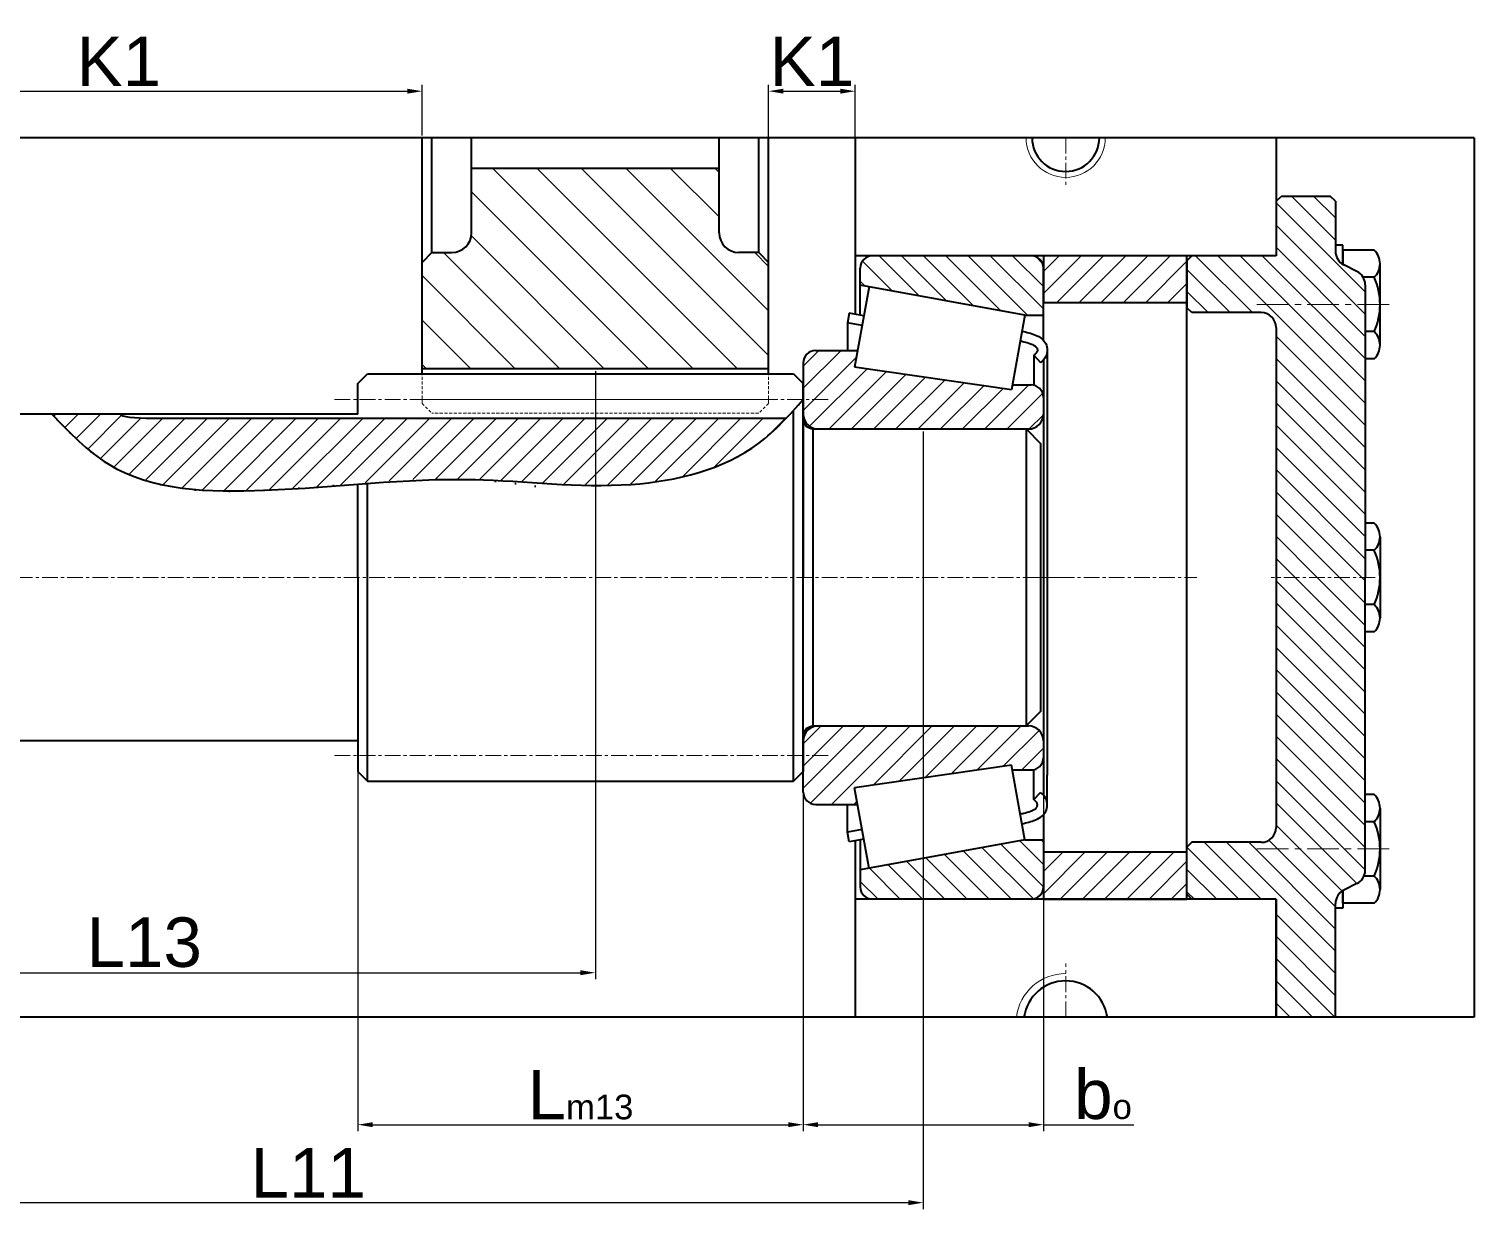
# Model space of a CAD drawing. Header units: millimetres. Extents: x -11382 to 23553, y -372 to 10786.
# Drawn here: x 10972.2 to 11264.1, y 3118.6 to 3357.1 of the extents above; entities that cross this region are included whole.
import ezdxf

# ---------------------------------------------------------------- set-up
doc = ezdxf.new("R2010")
doc.units = ezdxf.units.MM
doc.header["$LTSCALE"] = 0.2
doc.header["$PDMODE"] = 3
doc.linetypes.add('CENTER', pattern=[50.8, 31.75, -6.35, 6.35, -6.35])
doc.linetypes.add('HIDDEN', pattern=[9.525, 6.35, -3.175])
for name, color, linetype, lineweight in [('đường bao thấy', 7, 'Continuous', 40), ('đường kích thước', 90, 'Continuous', 15), ('đường mặt cắt', 160, 'Continuous', 15), ('đường nét khuất', 4, 'HIDDEN', 15), ('đường nét mảnh', 220, 'Continuous', 15), ('đường nét tâm', 137, 'CENTER', 15)]:
    doc.layers.add(name, color=color, linetype=linetype, lineweight=lineweight)
doc.styles.add('nhat5', font='arial.ttf', dxfattribs={"height": 10})
doc.dimstyles.new('NHAT5', dxfattribs={"dimtxt": 2.5, "dimasz": 3, "dimexe": 1.3, "dimexo": 0.5, "dimgap": 1, "dimtad": 1, "dimtoh": 1, "dimzin": 9, "dimtxsty": 'nhat5', "dimcen": 0.09, "dimadec": 0, "dimazin": 2, "dimtfac": 1, "dimtmove": 0, "dimatfit": 3, "dimfxl": 10, "dimarcsym": 0})
pattern_1 = [(135, (2517.2205, -2550.0542), (2.245064, 2.245064), [])]
pattern_2 = [(45, (5166.543, -2583.3003), (2.245064, -2.245064), [])]
pattern_3 = [(135, (5166.543, -2583.3003), (2.245064, 2.245064), [])]
pattern_4 = [(45, (11191.5928, 3246.2274), (-2.24506, 2.24506), [])]
pattern_5 = [(135, (15415.2986, 1245.548), (2.245064, 2.245064), [])]

# ---------------------------------------------------------------- blocks, each defined once
blk = doc.blocks.new('trục 1')
at = {"layer": 'đường bao thấy', "ltscale": 0.5}
h = blk.add_hatch(dxfattribs=at)
h.set_pattern_fill('ANGLE', color=256, style=0)
h.set_pattern_definition([(180, (2517.2205, -2550.054), (0, 6.985), [5.08, -1.905]), (90, (2517.2205, -2550.054), (6.985, 4e-16), [5.08, -1.905])])
edge = h.paths.add_edge_path(flags=17)
edge.add_spline(control_points=[(196.37, 29.51), (195.55, 28.69), (194.71, 27.88), (193.86, 27.11)], knot_values=[4.77329, 4.77329, 4.77329, 4.77329, 8.206278, 8.206278, 8.206278, 8.206278], degree=3, periodic=0)
edge.add_spline(control_points=[(193.86, 27.11), (192.94, 26.28), (192, 25.48), (191.03, 24.73)], knot_values=[8.206278, 8.206278, 8.206278, 8.206278, 11.933225, 11.933225, 11.933225, 11.933225], degree=3, periodic=0)
edge.add_spline(control_points=[(191.03, 24.73), (190.51, 24.34), (189.98, 23.96), (189.45, 23.59)], knot_values=[11.933225, 11.933225, 11.933225, 11.933225, 13.917383, 13.917383, 13.917383, 13.917383], degree=3, periodic=0)
edge.add_spline(control_points=[(189.45, 23.59), (189.11, 23.36), (188.43, 22.92), (187.73, 22.51), (187.38, 22.32)], knot_values=[13.917383, 13.917383, 13.917383, 13.917383, 15.171659, 16.41255, 16.41255, 16.41255, 16.41255], degree=3, periodic=0)
edge.add_spline(control_points=[(187.38, 22.32), (186.74, 21.96), (186.1, 21.63), (185.44, 21.32)], knot_values=[16.41255, 16.41255, 16.41255, 16.41255, 18.656574, 18.656574, 18.656574, 18.656574], degree=3, periodic=0)
edge.add_spline(control_points=[(185.44, 21.32), (184.84, 21.04), (184.24, 20.78), (183.63, 20.54)], knot_values=[18.656574, 18.656574, 18.656574, 18.656574, 20.67085, 20.67085, 20.67085, 20.67085], degree=3, periodic=0)
edge.add_spline(control_points=[(183.63, 20.54), (182.81, 20.21), (181.97, 19.92), (181.11, 19.65)], knot_values=[20.67085, 20.67085, 20.67085, 20.67085, 23.393174, 23.393174, 23.393174, 23.393174], degree=3, periodic=0)
edge.add_spline(control_points=[(181.11, 19.65), (180.17, 19.36), (179.2, 19.1), (178.22, 18.87)], knot_values=[23.393174, 23.393174, 23.393174, 23.393174, 26.413458, 26.413458, 26.413458, 26.413458], degree=3, periodic=0)
edge.add_spline(control_points=[(178.22, 18.87), (177.33, 18.67), (176.42, 18.49), (175.51, 18.33)], knot_values=[26.413458, 26.413458, 26.413458, 26.413458, 29.168668, 29.168668, 29.168668, 29.168668], degree=3, periodic=0)
edge.add_spline(control_points=[(175.51, 18.33), (174.29, 18.12), (173.06, 17.96), (171.82, 17.83)], knot_values=[29.168668, 29.168668, 29.168668, 29.168668, 32.825091, 32.825091, 32.825091, 32.825091], degree=3, periodic=0)
edge.add_spline(control_points=[(171.82, 17.83), (169.61, 17.61), (167.37, 17.49), (165.11, 17.46)], knot_values=[32.825091, 32.825091, 32.825091, 32.825091, 39.301103, 39.301103, 39.301103, 39.301103], degree=3, periodic=0)
edge.add_spline(control_points=[(165.11, 17.46), (162.34, 17.42), (159.54, 17.49), (156.76, 17.62), (156.75, 17.63)], knot_values=[39.301103, 39.301103, 39.301103, 39.301103, 47.238829, 47.284361, 47.284361, 47.284361, 47.284361], degree=3, periodic=0)
edge.add_spline(control_points=[(156.75, 17.63), (153.36, 17.79), (150.01, 18.03), (146.7, 18.29)], knot_values=[47.284361, 47.284361, 47.284361, 47.284361, 57.030955, 57.030955, 57.030955, 57.030955], degree=3, periodic=0)
edge.add_spline(control_points=[(146.7, 18.29), (143.77, 18.53), (140.87, 18.79), (138, 19.03)], knot_values=[57.030955, 57.030955, 57.030955, 57.030955, 65.650211, 65.650211, 65.650211, 65.650211], degree=3, periodic=0)
edge.add_spline(control_points=[(199.76, 33), (196.19, 29.26), (185.05, 17.62), (161.28, 16.9), (144.14, 18.52), (138, 19.03)], knot_values=[0, 0, 0, 0, 15.171659, 47.238829, 65.650211, 65.650211, 65.650211, 65.650211], degree=3, periodic=0)
edge.add_spline(control_points=[(199.76, 33), (198.64, 31.82), (197.51, 30.65), (196.37, 29.51)], knot_values=[0, 0, 0, 0, 4.77329, 4.77329, 4.77329, 4.77329], degree=3, periodic=0)
h = blk.add_hatch(dxfattribs=at)
h.set_pattern_fill('ANSI31', color=256, style=0)
h.set_pattern_definition(pattern_1)
edge = h.paths.add_edge_path(flags=16)
edge.add_spline(control_points=[(96.01, 17.49), (92.56, 16.92), (89.09, 16.33), (85.55, 15.8)], knot_values=[108.721321, 108.721321, 108.721321, 108.721321, 119.32364, 119.32364, 119.32364, 119.32364], degree=3, periodic=0)
edge.add_spline(control_points=[(96.01, 17.49), (92.56, 16.92), (89.09, 16.33), (85.55, 15.8)], knot_values=[108.721321, 108.721321, 108.721321, 108.721321, 119.32364, 119.32364, 119.32364, 119.32364], degree=3, periodic=0)
edge = h.paths.add_edge_path(flags=17)
edge.add_spline(control_points=[(101.62, 18.38), (99.76, 18.1), (97.89, 17.79), (96.01, 17.49)], knot_values=[102.935286, 102.935286, 102.935286, 102.935286, 108.721321, 108.721321, 108.721321, 108.721321], degree=3, periodic=0)
edge.add_spline(control_points=[(101.62, 18.38), (99.76, 18.1), (97.89, 17.79), (96.01, 17.49)], knot_values=[102.935286, 102.935286, 102.935286, 102.935286, 108.721321, 108.721321, 108.721321, 108.721321], degree=3, periodic=0)
edge = h.paths.add_edge_path(flags=16)
edge.add_spline(control_points=[(103.82, 18.7), (103.09, 18.59), (102.36, 18.49), (101.62, 18.38)], knot_values=[100.665032, 100.665032, 100.665032, 100.665032, 102.935286, 102.935286, 102.935286, 102.935286], degree=3, periodic=0)
edge.add_spline(control_points=[(115.72, 19.85), (115.33, 19.83), (110.62, 19.61), (105.94, 19.03), (101.62, 18.38)], knot_values=[88.323733, 88.323733, 88.323733, 88.323733, 89.54212, 102.935286, 102.935286, 102.935286, 102.935286], degree=3, periodic=0)
edge.add_spline(control_points=[(115.72, 19.85), (115.33, 19.83), (111.35, 19.64), (107.4, 19.2), (103.82, 18.7)], knot_values=[88.323733, 88.323733, 88.323733, 88.323733, 89.54212, 100.665032, 100.665032, 100.665032, 100.665032], degree=3, periodic=0)
edge = h.paths.add_edge_path(flags=0)
edge.add_spline(control_points=[(103.82, 18.7), (103.09, 18.59), (102.36, 18.49), (101.62, 18.38)], knot_values=[100.665032, 100.665032, 100.665032, 100.665032, 102.935286, 102.935286, 102.935286, 102.935286], degree=3, periodic=0)
edge.add_spline(control_points=[(103.82, 18.7), (103.09, 18.59), (102.36, 18.49), (101.62, 18.38)], knot_values=[100.665032, 100.665032, 100.665032, 100.665032, 102.935286, 102.935286, 102.935286, 102.935286], degree=3, periodic=0)
edge = h.paths.add_edge_path(flags=0)
edge.add_spline(control_points=[(115.72, 19.85), (115.33, 19.83), (110.62, 19.61), (105.94, 19.03), (101.62, 18.38)], knot_values=[88.323733, 88.323733, 88.323733, 88.323733, 89.54212, 102.935286, 102.935286, 102.935286, 102.935286], degree=3, periodic=0)
edge.add_spline(control_points=[(115.72, 19.85), (115.33, 19.83), (110.62, 19.61), (105.94, 19.03), (101.62, 18.38)], knot_values=[88.323733, 88.323733, 88.323733, 88.323733, 89.54212, 102.935286, 102.935286, 102.935286, 102.935286], degree=3, periodic=0)
h = blk.add_hatch(dxfattribs=at)
h.set_pattern_fill('ANSI31', color=256, style=0)
h.set_pattern_definition(pattern_1)
edge = h.paths.add_edge_path(flags=16)
edge.add_spline(control_points=[(131.47, 19.52), (130.75, 19.57), (130.04, 19.62), (129.33, 19.66)], knot_values=[72.217375, 72.217375, 72.217375, 72.217375, 74.386094, 74.386094, 74.386094, 74.386094], degree=3, periodic=0)
edge.add_spline(control_points=[(129.33, 19.66), (130.04, 19.62), (130.75, 19.57), (131.47, 19.52)], knot_values=[72.217375, 72.217375, 72.217375, 72.217375, 74.386094, 74.386094, 74.386094, 74.386094], degree=3, periodic=0)
edge = h.paths.add_edge_path(flags=16)
edge.add_spline(control_points=[(136.54, 19.15), (134.84, 19.28), (133.15, 19.41), (131.47, 19.52)], knot_values=[67.110402, 67.110402, 67.110402, 67.110402, 72.217375, 72.217375, 72.217375, 72.217375], degree=3, periodic=0)
edge.add_spline(control_points=[(136.54, 19.15), (134.84, 19.28), (133.15, 19.41), (131.47, 19.52)], knot_values=[67.110402, 67.110402, 67.110402, 67.110402, 72.217375, 72.217375, 72.217375, 72.217375], degree=3, periodic=0)
edge = h.paths.add_edge_path(flags=16)
edge.add_spline(control_points=[(103.82, 18.7), (103.09, 18.59), (102.36, 18.49), (101.62, 18.38)], knot_values=[100.665032, 100.665032, 100.665032, 100.665032, 102.935286, 102.935286, 102.935286, 102.935286], degree=3, periodic=0)
edge.add_spline(control_points=[(115.72, 19.85), (115.33, 19.83), (110.62, 19.61), (105.94, 19.03), (101.62, 18.38)], knot_values=[88.323733, 88.323733, 88.323733, 88.323733, 89.54212, 102.935286, 102.935286, 102.935286, 102.935286], degree=3, periodic=0)
edge.add_spline(control_points=[(115.72, 19.85), (115.33, 19.83), (111.35, 19.64), (107.4, 19.2), (103.82, 18.7)], knot_values=[88.323733, 88.323733, 88.323733, 88.323733, 89.54212, 100.665032, 100.665032, 100.665032, 100.665032], degree=3, periodic=0)
edge = h.paths.add_edge_path(flags=0)
edge.add_spline(control_points=[(115.72, 19.85), (115.33, 19.83), (111.35, 19.64), (107.4, 19.2), (103.82, 18.7)], knot_values=[88.323733, 88.323733, 88.323733, 88.323733, 89.54212, 100.665032, 100.665032, 100.665032, 100.665032], degree=3, periodic=0)
edge.add_spline(control_points=[(115.72, 19.85), (115.33, 19.83), (111.35, 19.64), (107.4, 19.2), (103.82, 18.7)], knot_values=[88.323733, 88.323733, 88.323733, 88.323733, 89.54212, 100.665032, 100.665032, 100.665032, 100.665032], degree=3, periodic=0)
edge = h.paths.add_edge_path(flags=0)
edge.add_spline(control_points=[(115.72, 19.85), (115.33, 19.83), (110.62, 19.61), (105.94, 19.03), (101.62, 18.38)], knot_values=[88.323733, 88.323733, 88.323733, 88.323733, 89.54212, 102.935286, 102.935286, 102.935286, 102.935286], degree=3, periodic=0)
edge.add_spline(control_points=[(115.72, 19.85), (115.33, 19.83), (110.62, 19.61), (105.94, 19.03), (101.62, 18.38)], knot_values=[88.323733, 88.323733, 88.323733, 88.323733, 89.54212, 102.935286, 102.935286, 102.935286, 102.935286], degree=3, periodic=0)
edge = h.paths.add_edge_path(flags=17)
edge.add_spline(control_points=[(131.47, 19.52), (126.16, 19.88), (120.92, 20.07), (115.72, 19.85)], knot_values=[72.217375, 72.217375, 72.217375, 72.217375, 88.323733, 88.323733, 88.323733, 88.323733], degree=3, periodic=0)
edge.add_spline(control_points=[(131.47, 19.52), (126.16, 19.88), (120.92, 20.07), (115.72, 19.85)], knot_values=[72.217375, 72.217375, 72.217375, 72.217375, 88.323733, 88.323733, 88.323733, 88.323733], degree=3, periodic=0)
edge = h.paths.add_edge_path(flags=16)
edge.add_spline(control_points=[(129.33, 19.66), (124.75, 19.92), (120.22, 20.04), (115.72, 19.85)], knot_values=[74.386094, 74.386094, 74.386094, 74.386094, 88.323733, 88.323733, 88.323733, 88.323733], degree=3, periodic=0)
edge.add_spline(control_points=[(129.33, 19.66), (124.75, 19.92), (120.22, 20.04), (115.72, 19.85)], knot_values=[74.386094, 74.386094, 74.386094, 74.386094, 88.323733, 88.323733, 88.323733, 88.323733], degree=3, periodic=0)
at = {"layer": 'đường mặt cắt', "ltscale": 0.5}
h = blk.add_hatch(dxfattribs=at)
h.set_pattern_fill('ANSI31', color=256, style=0)
h.set_pattern_definition([(135, (2344.7205, -2665.8448), (2.245064, 2.245064), [])])
h.paths.add_polyline_path([(114.18, 19.78), (114.53, 19.79), (114.55, 19.79), (115.2, 19.83), (115.85, 19.86), (116.51, 19.88), (117.16, 19.9), (117.81, 19.92), (118.46, 19.93), (119.12, 19.94), (119.77, 19.94), (120.43, 19.94), (121.08, 19.94), (121.74, 19.94), (122.39, 19.93), (123.05, 19.91), (123.71, 19.9), (124.37, 19.88), (125.03, 19.86), (125.69, 19.83), (126.35, 19.81), (127.01, 19.78), (127.67, 19.75), (128.33, 19.71), (128.99, 19.68), (129.66, 19.64), (130.32, 19.6), (130.98, 19.56), (131.65, 19.51), (132.32, 19.47), (132.98, 19.42), (133.65, 19.37), (134.32, 19.32), (134.99, 19.27), (135.66, 19.22), (136.33, 19.16), (137, 19.11), (137.68, 19.05), (138.35, 19), (139.02, 18.94), (139.7, 18.88), (140.38, 18.83), (141.05, 18.77), (141.73, 18.71), (142.41, 18.65), (143.09, 18.59), (143.77, 18.54), (144.45, 18.48), (145.14, 18.42), (145.82, 18.37), (146.51, 18.31), (147.19, 18.26), (147.88, 18.2), (148.57, 18.15), (149.26, 18.09), (149.95, 18.04), (150.64, 17.99), (151.33, 17.94), (152.02, 17.9), (152.72, 17.85), (153.41, 17.81), (154.11, 17.77), (154.81, 17.73), (155.51, 17.69), (156.21, 17.65), (156.91, 17.62), (157.62, 17.59), (158.32, 17.56), (159.02, 17.53), (159.73, 17.51), (160.44, 17.49), (161.14, 17.47), (161.85, 17.46), (162.56, 17.45), (163.26, 17.45), (163.97, 17.45), (164.67, 17.45), (165.38, 17.46), (166.08, 17.48), (166.78, 17.5), (167.48, 17.53), (168.18, 17.56), (168.88, 17.6), (169.58, 17.64), (170.27, 17.69), (170.96, 17.75), (171.65, 17.82), (172.34, 17.89), (173.02, 17.97), (173.7, 18.06), (174.38, 18.15), (175.06, 18.26), (175.73, 18.37), (176.4, 18.49), (177.06, 18.62), (177.72, 18.76), (178.38, 18.91), (179.03, 19.07), (179.67, 19.24), (180.32, 19.42), (180.95, 19.6), (181.59, 19.8), (182.21, 20.02), (182.84, 20.24), (183.45, 20.47), (184.06, 20.71), (184.67, 20.97), (185.27, 21.24), (185.86, 21.52), (186.44, 21.81), (187.02, 22.12), (187.59, 22.44), (188.16, 22.77), (188.72, 23.12), (189.27, 23.47), (189.81, 23.85), (190.35, 24.23), (190.88, 24.62), (191.41, 25.03), (191.93, 25.45), (192.44, 25.87), (192.95, 26.31), (193.46, 26.75), (193.96, 27.2), (194.46, 27.66), (194.95, 28.12), (195.44, 28.59), (195.93, 29.07), (196.41, 29.55), (196.9, 30.03), (197.38, 30.52), (197.86, 31.02), (198.33, 31.51), (198.81, 32.01), (199.29, 32.5), (199.76, 33), (186, 33), (186, 32.98), (185.99, 32.96), (185.98, 32.94), (185.97, 32.92), (185.95, 32.9), (185.93, 32.88), (185.9, 32.86), (185.87, 32.84), (185.84, 32.82), (185.8, 32.8), (185.76, 32.78), (185.72, 32.76), (185.67, 32.74), (185.62, 32.72), (185.56, 32.7), (185.5, 32.68), (185.44, 32.66), (185.37, 32.65), (185.3, 32.63), (185.22, 32.61), (185.14, 32.59), (185.06, 32.57), (184.98, 32.56), (184.89, 32.54), (184.8, 32.52), (184.7, 32.51), (184.61, 32.49), (184.51, 32.47), (184.4, 32.46), (184.29, 32.44), (184.18, 32.43), (184.07, 32.41), (183.96, 32.4), (183.84, 32.39), (183.72, 32.37), (183.59, 32.36), (183.47, 32.35), (183.34, 32.33), (183.21, 32.32), (183.07, 32.31), (182.94, 32.3), (182.8, 32.29), (182.66, 32.28), (182.52, 32.27), (182.38, 32.26), (182.23, 32.25), (182.08, 32.24), (181.93, 32.23), (181.78, 32.23), (181.63, 32.22), (181.48, 32.21), (181.33, 32.21), (181.17, 32.2), (181.01, 32.19), (180.86, 32.19), (180.7, 32.19), (180.54, 32.18), (180.38, 32.18), (180.22, 32.18), (180.06, 32.17), (179.9, 32.17), (179.74, 32.17), (179.58, 32.17), (179.41, 32.17), (51.47, 32.17), (51.9, 31.72), (52.48, 31.13), (53.06, 30.55), (53.64, 29.99), (54.24, 29.43), (54.84, 28.89), (55.46, 28.36), (56.08, 27.84), (56.72, 27.34), (57.36, 26.85), (58.02, 26.38), (58.7, 25.93), (59.38, 25.49), (60.07, 25.07), (60.78, 24.67), (61.49, 24.28), (62.22, 23.91), (62.95, 23.55), (63.69, 23.2), (64.44, 22.88), (65.2, 22.56), (65.97, 22.26), (66.74, 21.97), (67.53, 21.7), (68.31, 21.44), (69.11, 21.19), (69.91, 20.96), (70.71, 20.74), (71.52, 20.53), (72.33, 20.33), (73.15, 20.15), (73.97, 19.98), (74.8, 19.81), (75.63, 19.66), (76.46, 19.53), (77.29, 19.4), (78.12, 19.28), (78.96, 19.17), (79.79, 19.08), (80.63, 18.99), (81.46, 18.91), (82.3, 18.84), (83.13, 18.78), (83.96, 18.73), (84.8, 18.69), (85.63, 18.66), (86.46, 18.63), (87.29, 18.61), (88.11, 18.6), (88.94, 18.59), (89.77, 18.59), (90.59, 18.6), (91.41, 18.61), (92.24, 18.63), (93.06, 18.66), (93.88, 18.68), (94.7, 18.71), (95.52, 18.75), (96.34, 18.79), (97.16, 18.83), (97.97, 18.87), (98.79, 18.92), (99.6, 18.97), (100.42, 19.02), (101.23, 19.07), (102.05, 19.13), (102.86, 19.18), (103.67, 19.23), (104.48, 19.29), (105.29, 19.34), (106.1, 19.39), (106.91, 19.44), (107.72, 19.49), (108.53, 19.54), (109.34, 19.58), (110.15, 19.63), (110.95, 19.66), (111.76, 19.7), (112.57, 19.73), (113.37, 19.76)])
at = {"layer": 'đường bao thấy', "ltscale": 0.5}
for p, q in [((50, 41.17), (48, 39.17)), ((136, 41.17), (50, 41.17)), ((138, 39.17), (136, 41.17)), ((48, -32), (48, 39.17)), ((138, 33), (138, 39.17)), ((50, -41.17), (50, 33.75)), ((179.41, 32.17), (51.47, 32.17)), ((138, 33), (234, 33)), ((186, 33), (199.76, 33)), ((3, 30), (0, 27)), ((46, 30), (3, 30)), ((3, 30), (3, -30)), ((46, 30), (37.78, 30)), ((46, -30), (46, 30)), ((0, -27), (0, 27)), ((136, -41.17), (136, 19.01)), ((138, 0), (138, 18.86)), ((138, 0), (138, -39.17)), ((0, -27), (3, -30)), ((46, -30), (3, -30)), ((48, -32), (48, -39.17)), ((138, -33), (234, -33)), ((50, -41.17), (48, -39.17)), ((138, -39.17), (136, -41.17)), ((136, -41.17), (50, -41.17))]:
    blk.add_line(p, q, dxfattribs=at)
for centre, start, end in [((46, 32), 270, 0), ((46, -32), 0, 90)]:
    blk.add_arc(centre, 2, start, end, dxfattribs=at)
at = {"layer": 'đường bao thấy', "ltscale": 0.5, "extrusion": (0, 0, -1)}
blk.add_ellipse((179.41, 33), major_axis=(6.59, 0), ratio=0.126041, start_param=0, end_param=1.570796, dxfattribs=at)
at = {"layer": 'đường bao thấy', "ltscale": 0.5}
blk.add_spline([(199.76, 33), (188.42, 22.93), (156.79, 17.62), (114.55, 19.79), (82.75, 18.81), (57.01, 27.11), (48, 35.97)], degree=3, dxfattribs=at)
at = {"layer": 'đường nét tâm', "ltscale": 0.5}
for p, q in [((43, 35.97), (143, 35.97)), ((471, 0), (-5, 0)), ((43, -35.97), (143, -35.97))]:
    blk.add_line(p, q, dxfattribs=at)
blk = doc.blocks.new('vb32312J')
at = {"layer": 'đường mặt cắt', "ltscale": 0.5}
h = blk.add_hatch(dxfattribs=at)
h.set_pattern_fill('ANSI31', color=256, style=0)
h.set_pattern_definition(pattern_3)
h.paths.add_polyline_path([(14, 65, 0.414214), (11.5, 62.5), (11.5, 59.08), (44.78, 53.01), (48.5, 53.01), (48.5, 62.5, 0.414214), (46, 65)])
h = blk.add_hatch(dxfattribs=at)
h.set_pattern_fill('ANSI31', color=256, angle=90, style=0)
h.set_pattern_definition(pattern_2)
h.paths.add_polyline_path([(3, 30, -0.414214), (0, 33), (0, 43.35, -0.414214), (2.5, 45.85), (10.95, 45.85), (10.34, 42.52), (42.03, 37.94), (42.21, 38.89), (46, 38.89, -0.414214), (48.5, 36.39), (48.5, 33, -0.414214), (45.5, 30)])
h = blk.add_hatch(dxfattribs=at)
h.set_pattern_fill('ANSI31', color=256, angle=90, style=0)
h.set_pattern_definition(pattern_2)
h.paths.add_polyline_path([(42.03, -37.94), (42.21, -38.89), (46, -38.89, 0.414214), (48.5, -36.39), (48.5, -33, 0.414214), (45.5, -30), (3, -30, 0.414214), (0, -33), (0, -43.35, 0.414214), (2.5, -45.85), (10.95, -45.85), (10.34, -42.52)])
h = blk.add_hatch(dxfattribs=at)
h.set_pattern_fill('ANSI31', color=256, style=0)
h.set_pattern_definition(pattern_3)
h.paths.add_polyline_path([(46, -65, 0.414214), (48.5, -62.5), (48.5, -53.01), (44.78, -53.01), (11.5, -59.08), (11.5, -62.5, 0.414214), (14, -65)])
at = {"layer": 'đường bao thấy', "ltscale": 0.5}
for p, q in [((46, 65), (14, 65)), ((11.5, 52.99), (11.5, 62.5)), ((48.5, 47.94), (48.5, 62.5)), ((13.3, 58.76), (10.34, 42.52)), ((44.78, 53.01), (11.5, 59.08)), ((9.27, 53.39), (8.91, 51.42)), ((12.22, 52.85), (9.27, 53.39)), ((44.78, 53.01), (42.03, 37.94)), ((44.78, 53.01), (48.5, 53.01)), ((11.87, 50.89), (8.91, 51.42)), ((8.91, 51.42), (8.91, 45.85)), ((2.5, 45.85), (10.95, 45.85)), ((46.58, 44.88), (47.94, 43.42)), ((46.58, 44.88), (46.58, 38.82)), ((48.5, 43.97), (48.5, -43.97)), ((49.28, 45.71), (49.28, -39.95)), ((0, 43.35), (0, 0)), ((42.03, 37.94), (10.34, 42.52)), ((42.21, 38.89), (46, 38.89)), ((3, 30), (45.5, 30)), ((0, -43.35), (0, 0)), ((3, -30), (45.5, -30)), ((42.03, -37.94), (10.34, -42.52)), ((44.78, -53.01), (42.03, -37.94)), ((42.21, -38.89), (46, -38.89)), ((46.58, -44.88), (46.58, -38.82)), ((49.28, -45.71), (49.28, -39.95)), ((13.3, -58.76), (10.34, -42.52)), ((46.58, -44.88), (47.94, -43.42)), ((2.5, -45.85), (10.95, -45.85)), ((8.91, -51.42), (8.91, -45.85)), ((48.5, -47.94), (48.5, -62.5)), ((11.87, -50.89), (8.91, -51.42)), ((9.27, -53.39), (8.91, -51.42)), ((12.22, -52.85), (9.27, -53.39)), ((11.5, -52.99), (11.5, -62.5)), ((44.78, -53.01), (11.5, -59.08)), ((44.78, -53.01), (48.5, -53.01)), ((46, -65), (14, -65))]:
    blk.add_line(p, q, dxfattribs=at)
for centre, radius, start, end in [((14, 62.5), 2.5, 90, 180), ((46, 62.5), 2.5, 0, 90), ((2.5, 43.35), 2.5, 90, 180), ((46, 36.39), 2.5, 0, 90), ((3, 33), 3, 180, 270), ((45.5, 33), 3, 270, 0), ((3, -33), 3, 90, 180), ((45.5, -33), 3, 0, 90), ((46, -36.39), 2.5, 270, 0), ((2.5, -43.35), 2.5, 180, 270), ((14, -62.5), 2.5, 180, 270), ((46, -62.5), 2.5, 270, 0)]:
    blk.add_arc(centre, radius, start, end, dxfattribs=at)
for points in [[(44.19, 49.75), (46.93, 48.96), (48.99, 47.26), (48.99, 44.64), (47.94, 43.42)], [(44.19, -49.75), (46.93, -48.96), (48.99, -47.26), (48.99, -44.64), (47.94, -43.42)]]:
    blk.add_spline(points, degree=3, dxfattribs=at)
for points in [[(43.77, 47.8), (44.04, 47.74), (44.3, 47.68), (45.04, 47.51), (45.49, 47.39), (46.18, 47.12), (46.45, 46.99), (46.83, 46.76), (46.97, 46.65), (47.1, 46.51), (47.14, 46.46), (47.19, 46.39), (47.2, 46.36), (47.24, 46.27), (47.26, 46.22), (47.29, 46.04), (47.29, 45.91), (47.27, 45.72), (47.25, 45.66), (47.23, 45.59), (47.22, 45.57), (47.2, 45.54), (47.19, 45.52), (47.11, 45.41), (46.99, 45.28), (46.75, 45.04), (46.67, 44.97), (46.58, 44.88)], [(43.77, -47.8), (44.04, -47.74), (44.3, -47.68), (45.04, -47.51), (45.49, -47.39), (46.18, -47.12), (46.45, -46.99), (46.83, -46.76), (46.97, -46.65), (47.1, -46.51), (47.14, -46.46), (47.19, -46.39), (47.2, -46.36), (47.24, -46.27), (47.26, -46.22), (47.29, -46.04), (47.29, -45.91), (47.27, -45.72), (47.25, -45.66), (47.23, -45.59), (47.22, -45.57), (47.2, -45.54), (47.19, -45.52), (47.11, -45.41), (46.99, -45.28), (46.75, -45.04), (46.67, -44.97), (46.58, -44.88)]]:
    blk.add_open_spline(points, degree=3, knots=[0, 0, 0, 0, 0.838502, 0.838502, 2.515505, 2.515505, 3.699432, 3.699432, 4.666166, 4.666166, 5.216378, 5.216378, 5.750289, 5.750289, 6.284201, 6.284201, 7.230164, 7.230164, 7.839652, 7.839652, 8.182397, 8.182397, 8.525141, 8.525141, 9.396953, 9.396953, 9.755826, 9.755826, 9.755826, 9.755826], dxfattribs=at)
blk = doc.blocks.new('*D157')
at = {"layer": 'Defpoints', "color": 0, "transparency": 16777216}
for p in [(11139.09, 3344.47), (11139.09, 3311.23), (11121.59, 3309.88)]:
    blk.add_point(p, dxfattribs=at)
at = {"layer": 'đường kích thước', "color": 0, "lineweight": -2, "transparency": 16777216}
for p, q in [((11121.59, 3310.38), (11121.59, 3345.77)), ((11139.09, 3311.73), (11139.09, 3345.77)), ((11124.59, 3344.47), (11136.09, 3344.47))]:
    blk.add_line(p, q, dxfattribs=at)
at = {"layer": 'đường kích thước', "color": 0, "transparency": 16777216}
for points in [[(11124.59, 3344.97), (11124.59, 3343.97), (11121.59, 3344.47)], [(11136.09, 3344.97), (11136.09, 3343.97), (11139.09, 3344.47)]]:
    blk.add_solid(points, dxfattribs=at)
at = {"layer": 'đường kích thước', "color": 0, "transparency": 16777216, "insert": (11130.34, 3350.49), "char_height": 10, "attachment_point": 5, "style": 'nhat5'}
blk.add_mtext('K1', dxfattribs=at)
blk = doc.blocks.new('*D158')
at = {"layer": 'Defpoints', "color": 0, "transparency": 16777216}
for p in [(11051.59, 3344.47), (11051.59, 3335.05), (10929.09, 3311.23)]:
    blk.add_point(p, dxfattribs=at)
at = {"layer": 'đường kích thước', "color": 0, "lineweight": -2, "transparency": 16777216}
for p, q in [((10929.09, 3311.73), (10929.09, 3345.77)), ((11051.59, 3335.55), (11051.59, 3345.77)), ((10932.09, 3344.47), (11048.59, 3344.47))]:
    blk.add_line(p, q, dxfattribs=at)
at = {"layer": 'đường kích thước', "color": 0, "transparency": 16777216}
for points in [[(10932.09, 3344.97), (10932.09, 3343.97), (10929.09, 3344.47)], [(11048.59, 3344.97), (11048.59, 3343.97), (11051.59, 3344.47)]]:
    blk.add_solid(points, dxfattribs=at)
at = {"layer": 'đường kích thước', "color": 0, "transparency": 16777216, "insert": (10990.34, 3350.49), "char_height": 10, "attachment_point": 5, "style": 'nhat5'}
blk.add_mtext('K1', dxfattribs=at)
blk = doc.blocks.new('*D161')
at = {"layer": 'Defpoints', "color": 0, "transparency": 16777216}
for p in [(11038.59, 3213.23), (11128.59, 3207.06), (11128.59, 3135.68)]:
    blk.add_point(p, dxfattribs=at)
at = {"layer": 'đường kích thước', "color": 0, "lineweight": -2, "transparency": 16777216}
for p, q in [((11038.59, 3212.73), (11038.59, 3134.38)), ((11128.59, 3206.56), (11128.59, 3134.38)), ((11041.59, 3135.68), (11125.59, 3135.68))]:
    blk.add_line(p, q, dxfattribs=at)
at = {"layer": 'đường kích thước', "color": 0, "transparency": 16777216}
for points in [[(11041.59, 3136.18), (11041.59, 3135.18), (11038.59, 3135.68)], [(11125.59, 3136.18), (11125.59, 3135.18), (11128.59, 3135.68)]]:
    blk.add_solid(points, dxfattribs=at)
at = {"layer": 'đường kích thước', "color": 0, "transparency": 16777216, "insert": (11083.59, 3141.72), "char_height": 10, "attachment_point": 5, "style": 'nhat5'}
blk.add_mtext('L{\\H0.5x;m13}', dxfattribs=at)
blk = doc.blocks.new('*D162')
at = {"layer": 'Defpoints', "color": 0, "transparency": 16777216}
for p in [(10904.34, 3276.23), (11152.84, 3276.23), (11152.84, 3119.93)]:
    blk.add_point(p, dxfattribs=at)
at = {"layer": 'đường kích thước', "color": 0, "lineweight": -2, "transparency": 16777216}
for p, q in [((10904.34, 3275.73), (10904.34, 3118.63)), ((11152.84, 3275.73), (11152.84, 3118.63)), ((10907.34, 3119.93), (11149.84, 3119.93))]:
    blk.add_line(p, q, dxfattribs=at)
at = {"layer": 'đường kích thước', "color": 0, "transparency": 16777216}
for points in [[(10907.34, 3120.43), (10907.34, 3119.43), (10904.34, 3119.93)], [(11149.84, 3120.43), (11149.84, 3119.43), (11152.84, 3119.93)]]:
    blk.add_solid(points, dxfattribs=at)
at = {"layer": 'đường kích thước', "color": 0, "transparency": 16777216, "insert": (11028.59, 3125.95), "char_height": 10, "attachment_point": 5, "style": 'nhat5'}
blk.add_mtext('L11', dxfattribs=at)
blk = doc.blocks.new('*D164')
at = {"layer": 'Defpoints', "color": 0, "transparency": 16777216}
for p in [(11086.59, 3288.4), (10904.34, 3275.23), (11086.59, 3166.38)]:
    blk.add_point(p, dxfattribs=at)
at = {"layer": 'đường kích thước', "color": 0, "lineweight": -2, "transparency": 16777216}
for p, q in [((11086.59, 3287.9), (11086.59, 3165.08)), ((10904.34, 3274.73), (10904.34, 3165.08)), ((10907.34, 3166.38), (11083.59, 3166.38))]:
    blk.add_line(p, q, dxfattribs=at)
at = {"layer": 'đường kích thước', "color": 0, "transparency": 16777216}
for points in [[(10907.34, 3166.88), (10907.34, 3165.88), (10904.34, 3166.38)], [(11083.59, 3166.88), (11083.59, 3165.88), (11086.59, 3166.38)]]:
    blk.add_solid(points, dxfattribs=at)
at = {"layer": 'đường kích thước', "color": 0, "transparency": 16777216, "insert": (10995.47, 3172.49), "char_height": 10, "attachment_point": 5, "style": 'nhat5'}
blk.add_mtext('L13', dxfattribs=at)
blk = doc.blocks.new('*D165')
at = {"layer": 'Defpoints', "color": 0, "transparency": 16777216}
for p in [(11128.59, 3211.82), (11177.09, 3211.82), (11177.09, 3135.68)]:
    blk.add_point(p, dxfattribs=at)
at = {"layer": 'đường kích thước', "color": 0, "lineweight": -2, "transparency": 16777216}
for p, q in [((11128.59, 3211.32), (11128.59, 3134.38)), ((11177.09, 3211.32), (11177.09, 3134.38)), ((11131.59, 3135.68), (11174.09, 3135.68)), ((11177.09, 3135.68), (11195.37, 3135.68))]:
    blk.add_line(p, q, dxfattribs=at)
at = {"layer": 'đường kích thước', "color": 0, "transparency": 16777216}
for points in [[(11131.59, 3136.18), (11131.59, 3135.18), (11128.59, 3135.68)], [(11174.09, 3136.18), (11174.09, 3135.18), (11177.09, 3135.68)]]:
    blk.add_solid(points, dxfattribs=at)
at = {"layer": 'đường kích thước', "color": 0, "transparency": 16777216, "insert": (11189.13, 3141.76), "char_height": 10, "attachment_point": 5, "style": 'nhat5'}
blk.add_mtext('b{\\H0.5x;o}', dxfattribs=at)

msp = doc.modelspace()

# ---------------------------------------------------------------- hatches: boundary and pattern name
at = {"layer": 'đường mặt cắt', "ltscale": 0.5}
h = msp.add_hatch(dxfattribs=at)
h.set_pattern_fill('ANSI31', color=256, scale=2, style=0)
h.set_pattern_definition([(135, (12303.8267, 815.7054), (4.490128, 4.490128), [])])
h.paths.add_polyline_path([(11111.593, 3328.877), (11111.593, 3315.877, 0.4142136), (11115.593, 3311.877), (11119.593, 3311.877), (11121.593, 3309.877), (11121.593, 3288.397), (11051.593, 3288.397), (11051.593, 3309.877), (11053.593, 3311.877), (11057.593, 3311.877, 0.4142136), (11061.593, 3315.877), (11061.593, 3328.877)])
h = msp.add_hatch(dxfattribs=at)
h.set_pattern_fill('ANSI31', color=256, angle=90, style=0)
h.set_pattern_definition(pattern_5)
edge = h.paths.add_edge_path()
edge.add_line((11224.093, 3323.227), (11236.093, 3323.227))
edge.add_line((11236.093, 3323.227), (11236.093, 3312.082))
edge.add_ellipse((11239.093, 3312.082), major_axis=(2.121, -2.121), ratio=1, start_angle=225, end_angle=288.43495)
edge.add_line((11237.751, 3309.398), (11240.434, 3308.057))
edge.add_ellipse((11239.093, 3305.373), major_axis=(2.121, 2.121), ratio=1, start_angle=-45, end_angle=18.43495, ccw=False)
edge.add_line((11242.093, 3305.373), (11242.093, 3246.227))
edge.add_line((11242.093, 3246.227), (11224.093, 3246.227))
edge.add_line((11224.093, 3246.227), (11224.093, 3296.727))
edge.add_ellipse((11221.093, 3296.727), major_axis=(2.121, -2.121), ratio=1, start_angle=45, end_angle=135)
edge.add_line((11221.093, 3299.727), (11207.093, 3299.727))
edge.add_line((11207.093, 3299.727), (11206.093, 3300.727))
edge.add_line((11206.093, 3300.727), (11206.093, 3310.227))
edge.add_line((11206.093, 3310.227), (11207.093, 3311.227))
edge.add_line((11207.093, 3311.227), (11224.093, 3311.227))
edge.add_line((11224.093, 3311.227), (11224.093, 3323.227))
h = msp.add_hatch(dxfattribs=at)
h.set_pattern_fill('ANSI31', color=256, angle=90, style=0)
h.set_pattern_definition(pattern_4)
h.paths.add_polyline_path([(11206.093, 3311.227), (11206.093, 3301.727), (11177.093, 3301.727), (11177.093, 3311.227)])
h = msp.add_hatch(dxfattribs=at)
h.set_pattern_fill('ANSI31', color=256, angle=90, style=0)
h.set_pattern_definition(pattern_5)
edge = h.paths.add_edge_path()
edge.add_line((11236.093, 3157.402), (11224.093, 3157.402))
edge.add_line((11224.093, 3157.402), (11224.093, 3181.227))
edge.add_line((11224.093, 3181.227), (11207.093, 3181.227))
edge.add_line((11207.093, 3181.227), (11206.093, 3182.227))
edge.add_line((11206.093, 3182.227), (11206.093, 3191.727))
edge.add_line((11206.093, 3191.727), (11207.093, 3192.727))
edge.add_line((11207.093, 3192.727), (11221.093, 3192.727))
edge.add_arc((11221.093, 3195.727), 3, 270, 360)
edge.add_line((11224.093, 3195.727), (11224.093, 3246.227))
edge.add_line((11224.093, 3246.227), (11242.093, 3246.227))
edge.add_line((11242.093, 3246.227), (11242.093, 3187.082))
edge.add_arc((11239.093, 3187.082), 3, 296.56505, 360, ccw=False)
edge.add_line((11240.434, 3184.398), (11237.751, 3183.057))
edge.add_arc((11239.093, 3180.373), 3, 476.56505, 540)
edge.add_line((11236.093, 3180.373), (11236.093, 3157.402))
h = msp.add_hatch(dxfattribs=at)
h.set_pattern_fill('ANSI31', color=256, angle=90, style=0)
h.set_pattern_definition(pattern_4)
h.paths.add_polyline_path([(11206.093, 3181.227), (11206.093, 3190.727), (11177.093, 3190.727), (11177.093, 3181.227)])

# ---------------------------------------------------------------- linework, layer by layer
at = {"layer": 'đường bao thấy'}
for p, q in [((11264.093, 3335.052), (10804.093, 3335.052)), ((11237.593, 3313.382), (11236.093, 3313.382)), ((11237.593, 3309.483), (11237.593, 3313.382)), ((11243.922, 3312.351), (11237.593, 3312.351)), ((11237.593, 3312.351), (11237.593, 3309.483)), ((11245.093, 3293.155), (11245.093, 3309.609)), ((11243.922, 3306.867), (11241.695, 3306.867)), ((11243.922, 3295.897), (11242.093, 3295.897)), ((11243.922, 3290.412), (11242.093, 3290.412)), ((11243.922, 3257.197), (11242.093, 3257.197)), ((11245.093, 3254.455), (11245.093, 3238)), ((11243.922, 3251.712), (11242.093, 3251.712)), ((11243.922, 3240.743), (11242.093, 3240.743)), ((11243.922, 3235.258), (11242.093, 3235.258)), ((11243.922, 3202.371), (11242.093, 3202.371)), ((11245.093, 3199.628), (11245.093, 3183.174)), ((11243.922, 3196.886), (11242.093, 3196.886)), ((11243.922, 3185.916), (11241.857, 3185.916)), ((11237.593, 3180.431), (11237.593, 3182.971)), ((11237.593, 3182.971), (11237.593, 3179.401)), ((11237.593, 3179.401), (11236.093, 3179.401)), ((11243.922, 3180.431), (11237.593, 3180.431)), ((11264.093, 3157.402), (10804.093, 3157.402))]:
    msp.add_line(p, q, dxfattribs=at)
at = {"layer": 'đường bao thấy', "ltscale": 0.5}
for p, q in [((11051.593, 3287.397), (11051.593, 3335.052)), ((11053.593, 3311.877), (11053.593, 3335.052)), ((11061.593, 3315.877), (11061.593, 3335.052)), ((11111.593, 3315.877), (11111.593, 3335.052)), ((11119.593, 3311.877), (11119.593, 3335.052)), ((11121.593, 3287.397), (11121.593, 3335.052)), ((11139.093, 3335.052), (11139.093, 3299.395)), ((11224.093, 3335.052), (11224.093, 3311.227)), ((11264.093, 3335.052), (11264.093, 3157.402)), ((11111.593, 3328.877), (11061.593, 3328.877)), ((11224.093, 3322.227), (11225.093, 3323.227)), ((11224.093, 3322.227), (11224.093, 3311.227)), ((11235.093, 3323.227), (11225.093, 3323.227)), ((11236.093, 3322.227), (11235.093, 3323.227)), ((11236.093, 3322.227), (11236.093, 3312.082)), ((11053.593, 3311.877), (11051.593, 3309.877)), ((11053.593, 3311.877), (11057.593, 3311.877)), ((11119.593, 3311.877), (11115.593, 3311.877)), ((11119.593, 3311.877), (11121.593, 3309.877)), ((11224.093, 3311.227), (11139.093, 3311.227)), ((11177.093, 3311.227), (11177.093, 3301.727)), ((11206.093, 3311.227), (11177.093, 3311.227)), ((11206.093, 3181.227), (11206.093, 3311.227)), ((11206.093, 3310.227), (11207.093, 3311.227)), ((11224.093, 3311.227), (11207.093, 3311.227)), ((11206.093, 3310.227), (11206.093, 3300.727)), ((11240.434, 3308.057), (11237.751, 3309.398)), ((11242.093, 3305.373), (11242.093, 3246.227)), ((11206.093, 3301.727), (11177.093, 3301.727)), ((11207.093, 3299.727), (11206.093, 3300.727)), ((11221.093, 3299.727), (11207.093, 3299.727)), ((11224.093, 3296.727), (11224.093, 3195.727)), ((11224.093, 3296.727), (11224.093, 3195.727)), ((11121.593, 3288.397), (11051.593, 3288.397)), ((11242.093, 3187.082), (11242.093, 3246.227)), ((11139.093, 3193.06), (11139.093, 3157.402)), ((11177.093, 3190.727), (11177.093, 3181.227)), ((11206.093, 3190.727), (11177.093, 3190.727)), ((11207.093, 3192.727), (11206.093, 3191.727)), ((11206.093, 3182.227), (11206.093, 3191.727)), ((11221.093, 3192.727), (11207.093, 3192.727)), ((11207.093, 3181.227), (11206.093, 3182.227)), ((11240.434, 3184.398), (11237.751, 3183.057)), ((11224.093, 3181.227), (11139.093, 3181.227)), ((11177.093, 3181.227), (11206.093, 3181.227)), ((11224.093, 3181.227), (11207.093, 3181.227)), ((11224.093, 3181.227), (11224.093, 3157.402)), ((11224.093, 3157.402), (11224.093, 3181.227)), ((11236.093, 3157.402), (11236.093, 3180.373))]:
    msp.add_line(p, q, dxfattribs=at)
for centre, radius, start, end in [((11181.593, 3335.052), 6.8, 180, 0), ((11057.593, 3315.877), 4, 270, 0), ((11115.593, 3315.877), 4, 180, 270), ((11239.093, 3312.082), 3, 180, 243.43495), ((11239.093, 3305.373), 3, 0, 63.43495), ((11221.093, 3296.727), 3, 0, 90), ((11221.093, 3195.727), 3, 270, 0), ((11239.093, 3187.082), 3, 296.56505, 0), ((11239.093, 3180.373), 3, 116.56505, 180), ((11181.593, 3156.227), 8.5, 7.94574, 172.05426)]:
    msp.add_arc(centre, radius, start, end, dxfattribs=at)
at = {"layer": 'đường bao thấy'}
for centre, radius, start, end in [((11241.295, 3309.609), 3.798, 313.77729, 46.22271), ((11231.656, 3301.382), 13.437, 335.90917, 24.09083), ((11241.295, 3293.155), 3.798, 313.77729, 46.22271), ((11241.295, 3254.455), 3.798, 313.77729, 46.22271), ((11231.656, 3246.227), 13.437, 335.90917, 24.09083), ((11241.295, 3238), 3.798, 313.77729, 46.22271), ((11241.295, 3199.628), 3.798, 313.77729, 46.22271), ((11231.656, 3191.401), 13.437, 335.90917, 24.09083), ((11241.295, 3183.174), 3.798, 313.77729, 46.22271)]:
    msp.add_arc(centre, radius, start, end, dxfattribs=at)
at = {"layer": 'đường nét khuất', "ltscale": 0.5}
for p, q in [((11051.593, 3281.397), (11051.593, 3287.397)), ((11121.593, 3281.397), (11121.593, 3287.397)), ((11051.593, 3281.397), (11053.593, 3279.397)), ((11121.593, 3281.397), (11119.593, 3279.397)), ((11119.593, 3279.397), (11053.593, 3279.397))]:
    msp.add_line(p, q, dxfattribs=at)
at = {"layer": 'đường nét mảnh', "ltscale": 0.5}
for centre, radius, start, end in [((11181.593, 3335.052), 8, 180, 0), ((11181.593, 3156.227), 10, 90, 173.25216)]:
    msp.add_arc(centre, radius, start, end, dxfattribs=at)
at = {"layer": 'đường nét tâm', "ltscale": 0.5}
for p, q in [((11191.593, 3335.052), (11171.593, 3335.052)), ((11181.593, 3335.052), (11181.593, 3325.052)), ((11121.593, 3282.197), (11051.593, 3282.197)), ((11175.093, 3246.227), (11208.093, 3246.227)), ((11244.093, 3246.227), (11223.093, 3246.227)), ((11181.593, 3157.402), (11181.593, 3168.227))]:
    msp.add_line(p, q, dxfattribs=at)
at = {"layer": 'đường nét tâm'}
for p, q in [((11246.91, 3301.382), (11219.997, 3301.382)), ((11246.91, 3191.401), (11219.997, 3191.401))]:
    msp.add_line(p, q, dxfattribs=at)

# ---------------------------------------------------------------- block references
at = {"layer": 'đường bao thấy'}
msp.add_blockref('vb32312J', (11128.593, 3246.227), dxfattribs=at)
at = {"layer": 'đường bao thấy', "xscale": -1}
msp.add_blockref('trục 1', (11176.593, 3246.227), dxfattribs=at)

# ---------------------------------------------------------------- dimensions: what is measured, and where the dimension line sits
at = {"layer": 'đường kích thước'}
for base, p1, p2, text, picture, middle in [((11051.593, 3344.47), (10929.093, 3311.227), (11051.593, 3335.052), 'K1', '*D158', (10990.343, 3350.49)), ((11139.093, 3344.47), (11121.593, 3309.877), (11139.093, 3311.227), 'K1', '*D157', (11130.343, 3350.49)), ((11086.593, 3166.381), (10904.343, 3275.227), (11086.593, 3288.397), 'L13', '*D164', (10995.468, 3172.491)), ((11152.843, 3119.928), (10904.343, 3276.227), (11152.843, 3276.227), 'L11', '*D162', (11028.593, 3125.948)), ((11128.593, 3135.679), (11038.593, 3213.227), (11128.593, 3207.057), 'L{\\H0.5x;m13}', '*D161', (11083.593, 3141.724))]:
    dim = msp.add_linear_dim(base=base, p1=p1, p2=p2, text=text, dimstyle='NHAT5', dxfattribs=at)
    dim.commit()
    dim.dimension.update_dxf_attribs({"geometry": picture, "text_midpoint": middle})
dim = msp.add_linear_dim(base=(11177.093, 3135.679), p1=(11128.593, 3211.822), p2=(11177.093, 3211.822), text='b{\\H0.5x;o}', dimstyle='NHAT5', dxfattribs=at)
dim.commit()
dim.dimension.update_dxf_attribs({"geometry": '*D165', "text_midpoint": (11189.132, 3135.679), "dimtype": 160})

doc.saveas('drawing.dxf')
